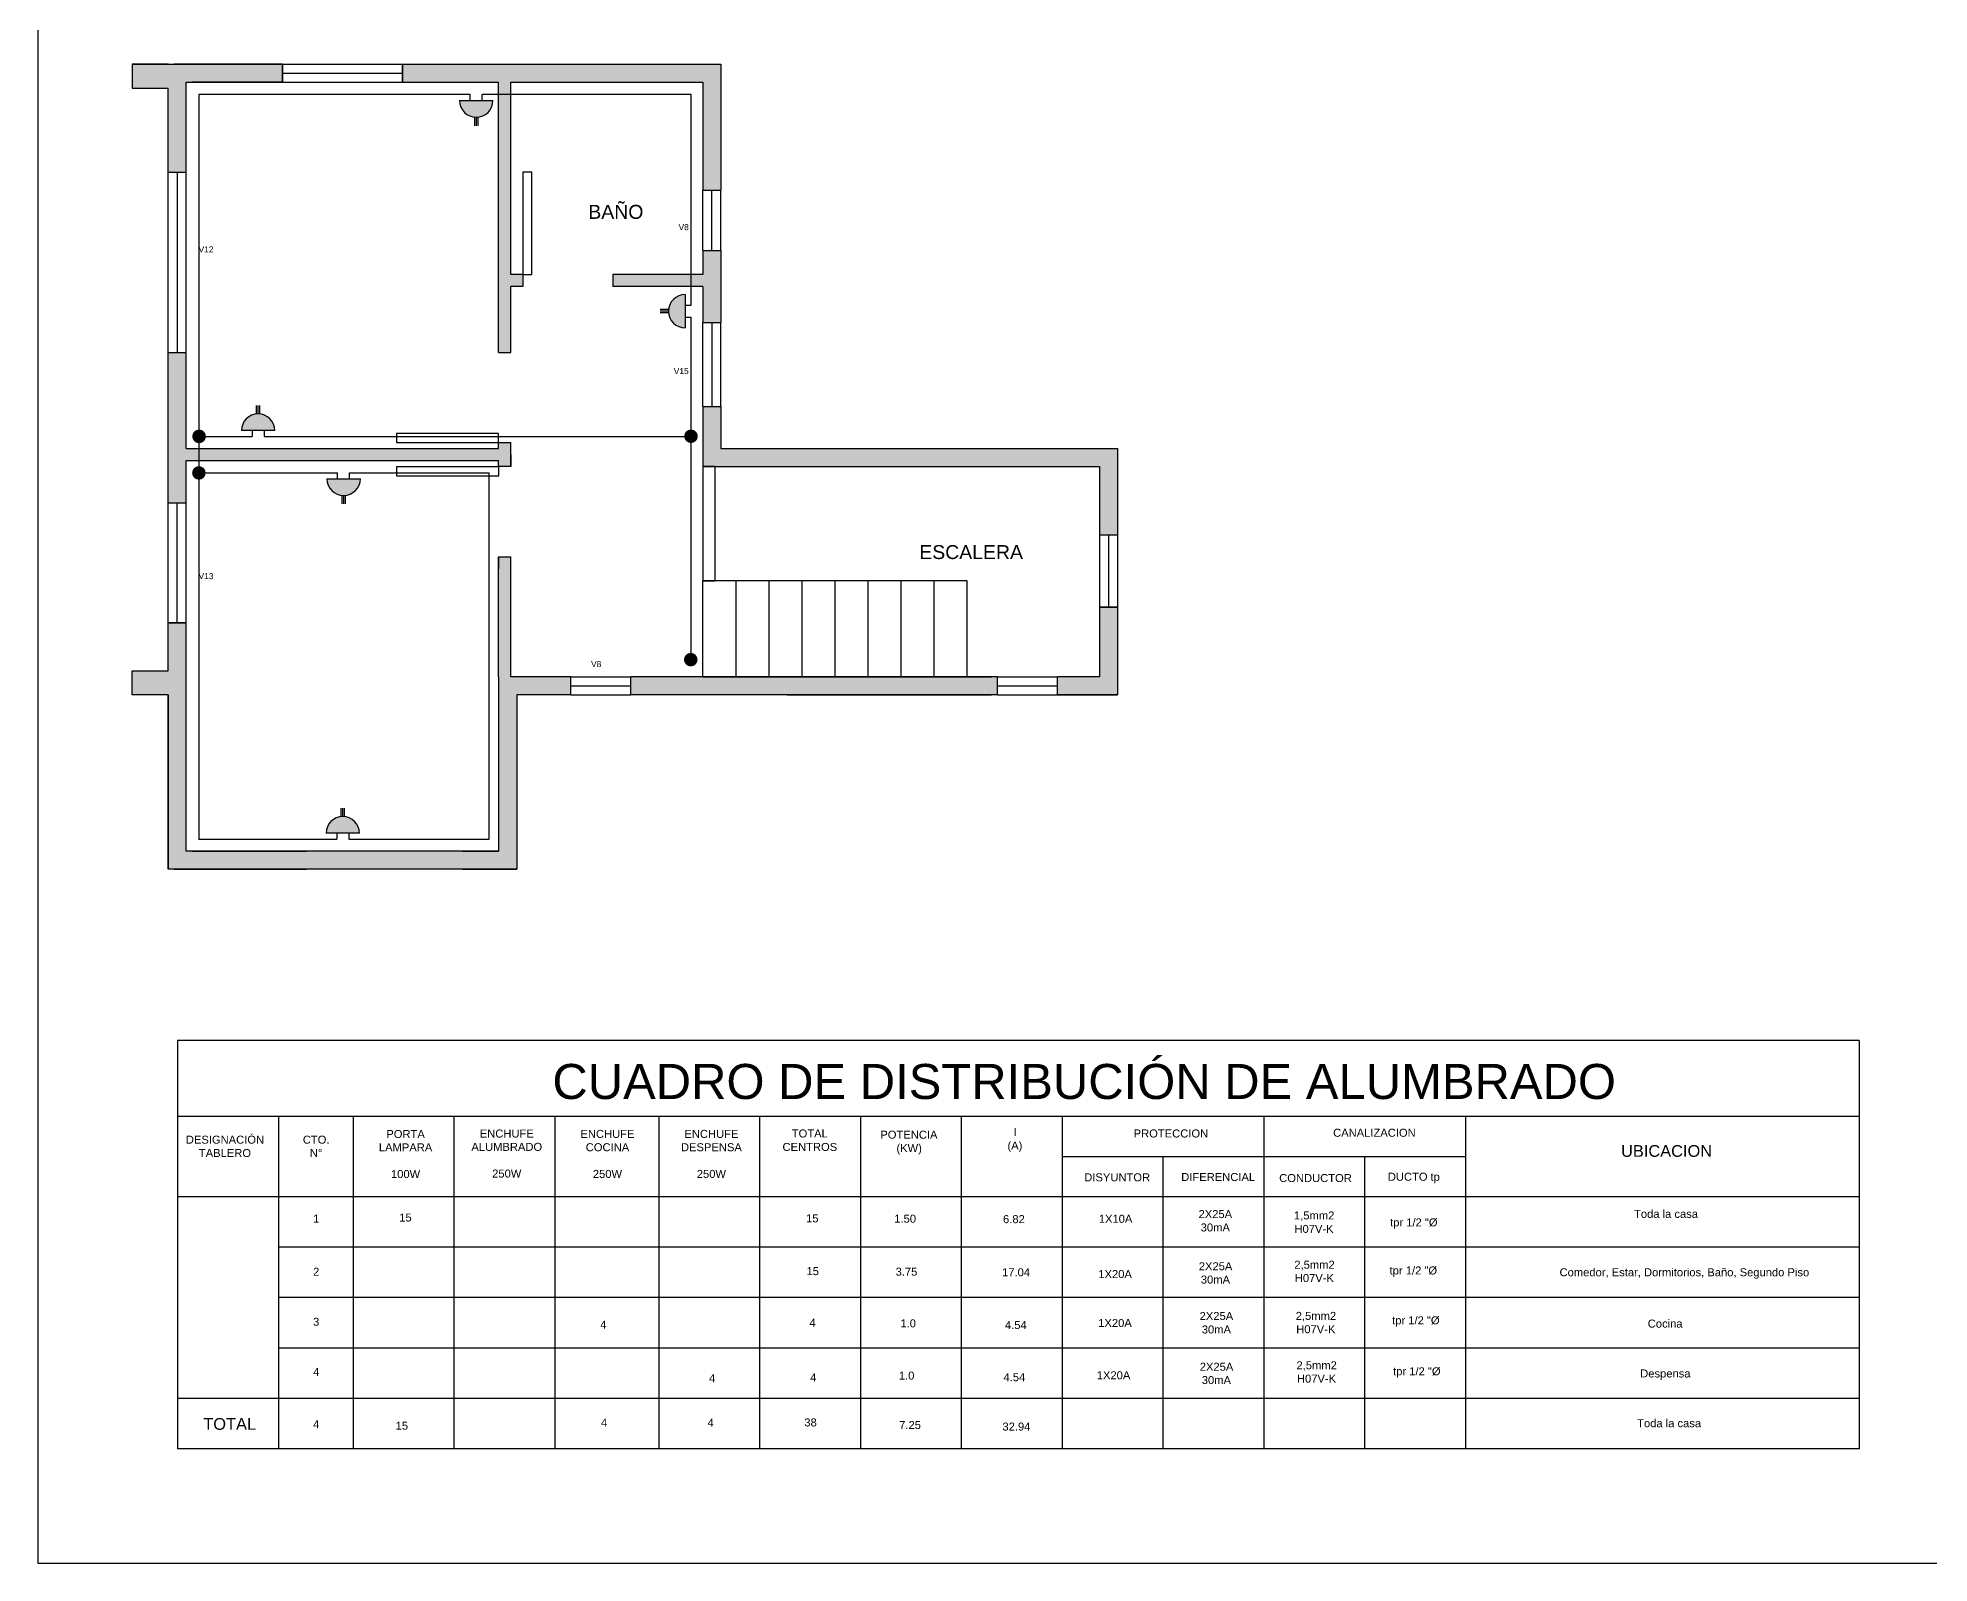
# Model space of a CAD drawing. Header units: metres. Extents: x 7321.5 to 7353, y 14887 to 14910.2.
# Drawn here: x 7321.5 to 7337.24, y 14886.97 to 14899.67 of the extents above; entities that cross this region are included whole.
import ezdxf

# ---------------------------------------------------------------- set-up
doc = ezdxf.new("R2010")
doc.units = ezdxf.units.M
doc.header["$LTSCALE"] = 0.006
for name, color, linetype in [('11-Cuadro de Carga', 7, 'Continuous'), ('2- Circuito C2 Enchufes', 210, 'Continuous'), ('7- Simbologia', 7, 'Continuous')]:
    doc.layers.add(name, color=color, linetype=linetype)
for name, color, linetype, lineweight in [('5- Arquitectura', 250, 'Continuous', 30), ('6- Puertas y Ventanas', 151, 'Continuous', 20), ('8- Textos', 50, 'Continuous', 20)]:
    doc.layers.add(name, color=color, linetype=linetype, lineweight=lineweight)
doc.styles.get("Standard").update_dxf_attribs({"font": 'arial.ttf'})

msp = doc.modelspace()

# ---------------------------------------------------------------- hatches: boundary and pattern name
at = {"layer": '2- Circuito C2 Enchufes'}
h = msp.add_hatch(color=256, dxfattribs=at)
h.dxf.hatch_style = 1
h.paths.add_polyline_path([(7325.006, 14899.143, 1), (7325.284, 14899.143)])
h = msp.add_hatch(color=256, dxfattribs=at)
h.dxf.hatch_style = 1
h.paths.add_polyline_path([(7326.884, 14897.529, 1), (7326.884, 14897.251)])
h = msp.add_hatch(color=256, dxfattribs=at)
h.dxf.hatch_style = 1
h.paths.add_polyline_path([(7323.469, 14896.397, 1), (7323.191, 14896.397)])
h = msp.add_hatch(color=256, dxfattribs=at)
h.dxf.hatch_style = 1
h.paths.add_polyline_path([(7323.903, 14895.996, 1), (7324.181, 14895.996)])
h = msp.add_hatch(color=256, dxfattribs=at)
h.dxf.hatch_style = 1
h.paths.add_polyline_path([(7324.174, 14893.047, 1), (7323.896, 14893.047)])
at = {"layer": '5- Arquitectura', "true_color": 0x636466}
h = msp.add_hatch(color=251, dxfattribs=at)
h.dxf.hatch_style = 1
h.paths.add_polyline_path([(7327.032, 14897.597), (7327.032, 14897.297), (7327.182, 14897.297), (7327.182, 14897.897), (7327.032, 14897.897), (7327.032, 14897.697), (7326.282, 14897.697), (7326.282, 14897.597)], flags=0)
h.paths.add_polyline_path([(7324.532, 14899.447), (7324.532, 14899.297), (7325.332, 14899.297), (7325.332, 14897.047), (7325.432, 14897.047), (7325.432, 14897.597), (7325.532, 14897.597), (7325.532, 14897.697), (7325.432, 14897.697), (7325.432, 14899.297), (7327.032, 14899.297), (7327.032, 14898.397), (7327.182, 14898.397), (7327.182, 14899.447)])
h.paths.add_polyline_path([(7322.582, 14899.247), (7322.582, 14898.547), (7322.732, 14898.547), (7322.732, 14899.297), (7323.532, 14899.297), (7323.532, 14899.447), (7322.282, 14899.447), (7322.282, 14899.247)])
h = msp.add_hatch(color=251, dxfattribs=at)
h.dxf.hatch_style = 1
h.paths.add_polyline_path([(7327.032, 14897.297), (7327.182, 14897.297), (7327.182, 14897.897), (7327.032, 14897.897), (7327.032, 14897.697), (7326.282, 14897.697), (7326.282, 14897.597), (7327.032, 14897.597)])
h = msp.add_hatch(color=251, dxfattribs=at)
h.dxf.hatch_style = 1
h.paths.add_polyline_path([(7322.582, 14895.797), (7322.732, 14895.797), (7322.732, 14896.047), (7322.732, 14896.147), (7325.332, 14896.147), (7325.332, 14896.097), (7325.432, 14896.097), (7325.432, 14896.197), (7325.432, 14896.297), (7325.332, 14896.297), (7325.332, 14896.247), (7322.732, 14896.247), (7322.732, 14897.047), (7322.582, 14897.047)])
h.paths.add_polyline_path([(7327.182, 14896.597), (7327.032, 14896.597), (7327.032, 14896.097), (7327.132, 14896.097), (7330.332, 14896.097), (7330.332, 14895.527), (7330.482, 14895.527), (7330.482, 14896.247), (7327.182, 14896.247)])
h.paths.add_polyline_path([(7329.482, 14894.197), (7329.482, 14894.347), (7326.432, 14894.347), (7326.432, 14894.197)])
h.paths.add_polyline_path([(7330.482, 14894.197), (7330.482, 14894.927), (7330.332, 14894.927), (7330.332, 14894.347), (7329.982, 14894.347), (7329.982, 14894.197)])
h.paths.add_polyline_path([(7325.932, 14894.197), (7325.932, 14894.347), (7325.432, 14894.347), (7325.432, 14895.347), (7325.332, 14895.347), (7325.332, 14895.247), (7325.332, 14894.347), (7325.332, 14892.897), (7322.732, 14892.897), (7322.732, 14894.197), (7322.732, 14894.347), (7322.732, 14894.797), (7322.582, 14894.797), (7322.582, 14894.397), (7322.282, 14894.397), (7322.282, 14894.197), (7322.582, 14894.197), (7322.582, 14892.747), (7325.482, 14892.747), (7325.482, 14894.197)])
at = {"layer": '7- Simbologia'}
h = msp.add_hatch(color=0, dxfattribs=at)
h.dxf.hatch_style = 1
h.paths.add_polyline_path([(7322.782, 14896.349, 1), (7322.896, 14896.349, 1)])
h = msp.add_hatch(color=0, dxfattribs=at)
h.dxf.hatch_style = 1
h.paths.add_polyline_path([(7326.876, 14896.35, 1), (7326.989, 14896.35, 1)])
h = msp.add_hatch(color=0, dxfattribs=at)
h.dxf.hatch_style = 1
h.paths.add_polyline_path([(7322.781, 14896.045, 1), (7322.894, 14896.045, 1)])
h = msp.add_hatch(color=0, dxfattribs=at)
h.dxf.hatch_style = 1
h.paths.add_polyline_path([(7326.874, 14894.491, 1), (7326.987, 14894.491, 1)])

# ---------------------------------------------------------------- linework, layer by layer
msp.add_lwpolyline([(7321.497, 14886.973), (7352.975, 14886.973), (7352.975, 14910.159), (7321.497, 14910.159)], close=True)
at = {"layer": '11-Cuadro de Carga'}
for p, q in [((7336.652, 14891.323), (7322.66, 14891.323)), ((7322.66, 14891.323), (7322.66, 14887.924)), ((7336.652, 14891.323), (7336.652, 14887.924)), ((7336.652, 14890.689), (7322.66, 14890.689)), ((7323.499, 14890.689), (7323.499, 14887.924)), ((7324.12, 14890.689), (7324.12, 14887.924)), ((7324.96, 14890.689), (7324.96, 14887.924)), ((7325.799, 14890.689), (7325.799, 14887.924)), ((7327.503, 14890.689), (7326.664, 14890.689)), ((7326.664, 14890.689), (7326.664, 14887.924)), ((7327.503, 14890.689), (7327.503, 14887.924)), ((7327.503, 14890.689), (7327.503, 14887.924)), ((7328.342, 14890.689), (7328.342, 14887.924)), ((7329.181, 14890.689), (7329.181, 14887.924)), ((7330.021, 14890.689), (7330.021, 14887.924)), ((7330.021, 14890.689), (7330.021, 14890.022)), ((7331.699, 14890.689), (7331.699, 14887.924)), ((7333.377, 14890.689), (7333.377, 14887.924)), ((7330.021, 14890.356), (7333.377, 14890.356)), ((7330.86, 14890.356), (7330.86, 14887.924)), ((7332.538, 14890.356), (7332.538, 14887.924)), ((7336.652, 14890.022), (7322.66, 14890.022)), ((7327.503, 14890.022), (7326.664, 14890.022)), ((7336.652, 14889.603), (7323.499, 14889.603)), ((7327.503, 14889.603), (7326.664, 14889.603)), ((7336.652, 14889.183), (7323.499, 14889.183)), ((7327.503, 14889.183), (7326.664, 14889.183)), ((7336.652, 14888.763), (7323.499, 14888.763)), ((7327.503, 14888.763), (7326.664, 14888.763)), ((7336.652, 14888.344), (7322.66, 14888.344)), ((7327.503, 14888.344), (7326.664, 14888.344)), ((7336.652, 14887.924), (7322.66, 14887.924)), ((7327.503, 14887.924), (7326.664, 14887.924))]:
    msp.add_line(p, q, dxfattribs=at)
at = {"layer": '2- Circuito C2 Enchufes'}
for p, q in [((7325.095, 14899.193), (7322.836, 14899.193)), ((7322.836, 14899.193), (7322.836, 14892.997)), ((7325.095, 14899.143), (7325.095, 14899.193)), ((7326.934, 14899.193), (7325.195, 14899.193)), ((7325.195, 14899.143), (7325.195, 14899.193)), ((7326.934, 14897.44), (7326.934, 14899.193)), ((7325.006, 14899.143), (7325.284, 14899.143)), ((7325.131, 14899.005), (7325.131, 14898.934)), ((7325.145, 14899.004), (7325.145, 14898.934)), ((7325.159, 14899.005), (7325.159, 14898.934)), ((7326.884, 14897.529), (7326.884, 14897.251)), ((7326.746, 14897.404), (7326.676, 14897.404)), ((7326.745, 14897.39), (7326.676, 14897.39)), ((7326.746, 14897.376), (7326.676, 14897.376)), ((7326.884, 14897.44), (7326.934, 14897.44)), ((7326.884, 14897.34), (7326.934, 14897.34)), ((7326.934, 14894.547), (7326.934, 14897.34)), ((7323.316, 14896.535), (7323.316, 14896.605)), ((7323.33, 14896.536), (7323.33, 14896.605)), ((7323.344, 14896.535), (7323.344, 14896.605)), ((7323.469, 14896.397), (7323.191, 14896.397)), ((7323.28, 14896.397), (7323.28, 14896.347)), ((7323.38, 14896.397), (7323.38, 14896.347)), ((7322.835, 14896.347), (7323.28, 14896.347)), ((7323.38, 14896.347), (7326.934, 14896.347)), ((7322.835, 14896.046), (7323.992, 14896.046)), ((7323.992, 14895.996), (7323.992, 14896.046)), ((7324.092, 14896.046), (7325.252, 14896.047)), ((7324.092, 14895.996), (7324.092, 14896.046)), ((7325.252, 14892.997), (7325.252, 14896.047)), ((7323.903, 14895.996), (7324.181, 14895.996)), ((7324.028, 14895.858), (7324.028, 14895.788)), ((7324.042, 14895.857), (7324.042, 14895.788)), ((7324.056, 14895.858), (7324.056, 14895.788)), ((7324.021, 14893.185), (7324.021, 14893.255)), ((7324.035, 14893.186), (7324.035, 14893.255)), ((7324.049, 14893.185), (7324.049, 14893.255)), ((7322.835, 14892.997), (7323.985, 14892.997)), ((7324.174, 14893.047), (7323.896, 14893.047)), ((7323.985, 14893.047), (7323.985, 14892.997)), ((7324.085, 14893.047), (7324.085, 14892.997)), ((7324.085, 14892.997), (7325.252, 14892.997))]:
    msp.add_line(p, q, dxfattribs=at)
for centre, start, end in [((7325.145, 14899.143), 180, 0), ((7326.884, 14897.39), 90, 270), ((7323.33, 14896.397), 0, 180), ((7324.042, 14895.996), 180, 0), ((7324.035, 14893.047), 0, 180)]:
    msp.add_arc(centre, 0.139, start, end, dxfattribs=at)
at = {"layer": '5- Arquitectura'}
for p, q in [((7322.582, 14899.447), (7322.282, 14899.447)), ((7322.282, 14899.447), (7322.282, 14899.247)), ((7322.282, 14899.447), (7323.532, 14899.447)), ((7323.532, 14899.447), (7322.632, 14899.447)), ((7323.532, 14899.297), (7323.532, 14899.447)), ((7324.532, 14899.447), (7327.182, 14899.447)), ((7324.532, 14899.297), (7324.532, 14899.447)), ((7324.582, 14899.447), (7326.182, 14899.447)), ((7327.182, 14899.447), (7327.182, 14899.297)), ((7327.182, 14899.447), (7327.182, 14898.397)), ((7322.282, 14899.247), (7322.582, 14899.247)), ((7322.582, 14898.547), (7322.582, 14899.247)), ((7322.732, 14898.547), (7322.732, 14899.297)), ((7322.732, 14899.297), (7323.532, 14899.297)), ((7323.532, 14899.297), (7322.782, 14899.297)), ((7324.532, 14899.297), (7325.332, 14899.297)), ((7324.582, 14899.297), (7325.332, 14899.297)), ((7325.332, 14897.047), (7325.332, 14899.297)), ((7325.432, 14899.297), (7326.182, 14899.297)), ((7325.432, 14899.297), (7327.032, 14899.297)), ((7325.432, 14897.697), (7325.432, 14899.297)), ((7327.032, 14899.297), (7327.032, 14898.397)), ((7322.582, 14898.547), (7322.732, 14898.547)), ((7327.032, 14898.397), (7327.182, 14898.397)), ((7327.032, 14897.897), (7327.032, 14897.697)), ((7327.032, 14897.897), (7327.182, 14897.897)), ((7327.182, 14897.897), (7327.182, 14897.297)), ((7325.532, 14897.697), (7325.432, 14897.697)), ((7325.532, 14897.697), (7325.532, 14897.597)), ((7327.032, 14897.697), (7326.282, 14897.697)), ((7326.282, 14897.697), (7326.282, 14897.597)), ((7325.432, 14897.047), (7325.432, 14897.597)), ((7325.532, 14897.597), (7325.432, 14897.597)), ((7327.032, 14897.597), (7326.282, 14897.597)), ((7327.032, 14897.597), (7327.032, 14897.297)), ((7327.032, 14897.297), (7327.182, 14897.297)), ((7322.582, 14895.797), (7322.582, 14897.047)), ((7322.582, 14895.797), (7322.582, 14897.047)), ((7322.582, 14897.047), (7322.732, 14897.047)), ((7322.732, 14896.247), (7322.732, 14897.047)), ((7325.332, 14897.047), (7325.432, 14897.047)), ((7327.032, 14896.597), (7327.032, 14896.097)), ((7327.032, 14896.597), (7327.182, 14896.597)), ((7327.182, 14896.597), (7327.182, 14896.247)), ((7327.182, 14896.597), (7327.182, 14896.247)), ((7322.732, 14896.247), (7325.332, 14896.247)), ((7325.332, 14896.247), (7325.332, 14896.297)), ((7325.332, 14896.297), (7325.432, 14896.297)), ((7325.432, 14896.097), (7325.432, 14896.297)), ((7325.432, 14896.197), (7325.432, 14896.297)), ((7325.432, 14896.197), (7325.432, 14896.297)), ((7327.182, 14896.247), (7330.482, 14896.247)), ((7330.482, 14896.247), (7330.482, 14895.527)), ((7322.732, 14896.047), (7322.732, 14896.147)), ((7322.732, 14896.147), (7325.332, 14896.147)), ((7322.732, 14895.797), (7322.732, 14896.047)), ((7325.332, 14896.097), (7325.332, 14896.147)), ((7325.432, 14896.097), (7325.332, 14896.097)), ((7325.432, 14896.197), (7325.432, 14896.097)), ((7325.432, 14896.197), (7325.432, 14896.097)), ((7327.032, 14896.097), (7330.332, 14896.097)), ((7327.132, 14896.097), (7327.032, 14896.097)), ((7327.032, 14896.097), (7327.132, 14896.097)), ((7330.332, 14896.097), (7330.332, 14895.527)), ((7322.582, 14895.797), (7322.732, 14895.797)), ((7330.482, 14895.527), (7330.332, 14895.527)), ((7325.332, 14894.347), (7325.332, 14895.347)), ((7325.332, 14895.347), (7325.332, 14895.247)), ((7325.332, 14895.347), (7325.432, 14895.347)), ((7325.432, 14894.347), (7325.432, 14895.347)), ((7322.582, 14894.397), (7322.582, 14894.797)), ((7322.582, 14894.397), (7322.582, 14894.797)), ((7322.582, 14894.797), (7322.732, 14894.797)), ((7322.732, 14894.347), (7322.732, 14894.797)), ((7330.332, 14894.927), (7330.332, 14894.347)), ((7330.332, 14894.927), (7330.482, 14894.927)), ((7330.482, 14894.927), (7330.482, 14894.347)), ((7330.482, 14894.927), (7330.482, 14894.197)), ((7322.282, 14894.197), (7322.282, 14894.397)), ((7322.282, 14894.397), (7322.582, 14894.397)), ((7322.732, 14894.197), (7322.732, 14894.347)), ((7325.332, 14894.347), (7325.332, 14892.897)), ((7325.932, 14894.347), (7325.432, 14894.347)), ((7325.932, 14894.197), (7325.932, 14894.347)), ((7329.482, 14894.347), (7326.432, 14894.347)), ((7326.432, 14894.197), (7326.432, 14894.347)), ((7327.582, 14894.347), (7327.032, 14894.347)), ((7327.582, 14894.347), (7329.432, 14894.347)), ((7329.482, 14894.197), (7329.482, 14894.347)), ((7330.332, 14894.347), (7329.982, 14894.347)), ((7330.332, 14894.347), (7329.982, 14894.347)), ((7329.982, 14894.197), (7329.982, 14894.347)), ((7322.582, 14894.197), (7322.282, 14894.197)), ((7322.582, 14894.197), (7322.582, 14892.747)), ((7322.582, 14892.747), (7322.582, 14894.197)), ((7322.732, 14892.897), (7322.732, 14894.197)), ((7325.932, 14894.197), (7325.482, 14894.197)), ((7325.932, 14894.197), (7325.482, 14894.197)), ((7325.482, 14894.197), (7325.482, 14892.747)), ((7329.482, 14894.197), (7326.432, 14894.197)), ((7329.482, 14894.197), (7326.432, 14894.197)), ((7327.732, 14894.197), (7329.432, 14894.197)), ((7329.982, 14894.197), (7330.332, 14894.197)), ((7330.482, 14894.197), (7329.982, 14894.197)), ((7330.482, 14894.197), (7329.982, 14894.197)), ((7330.332, 14894.197), (7330.482, 14894.197)), ((7325.332, 14892.897), (7322.732, 14892.897)), ((7322.782, 14892.897), (7323.732, 14892.897)), ((7325.032, 14892.897), (7325.332, 14892.897)), ((7325.482, 14892.747), (7322.582, 14892.747)), ((7322.632, 14892.747), (7323.732, 14892.747)), ((7325.032, 14892.747), (7325.482, 14892.747))]:
    msp.add_line(p, q, dxfattribs=at)
at = {"layer": '5- Arquitectura', "color": 7, "true_color": 0xffffff}
for p, q in [((7327.032, 14896.097), (7327.032, 14895.147)), ((7327.132, 14896.097), (7327.132, 14895.147)), ((7327.032, 14894.347), (7327.032, 14895.147)), ((7329.232, 14895.147), (7327.032, 14895.147)), ((7327.307, 14894.347), (7327.307, 14895.147)), ((7327.582, 14894.347), (7327.582, 14895.147)), ((7327.857, 14894.347), (7327.857, 14895.147)), ((7328.132, 14894.347), (7328.132, 14895.147)), ((7328.407, 14894.347), (7328.407, 14895.147)), ((7328.682, 14894.347), (7328.682, 14895.147)), ((7328.957, 14894.347), (7328.957, 14895.147)), ((7329.232, 14894.347), (7329.232, 14895.147)), ((7327.032, 14894.347), (7329.232, 14894.347))]:
    msp.add_line(p, q, dxfattribs=at)
at = {"layer": '5- Arquitectura', "color": 252, "true_color": 0x939598}
msp.add_line((7327.032, 14895.147), (7327.132, 14895.147), dxfattribs=at)
at = {"layer": '6- Puertas y Ventanas', "color": 141, "lineweight": -2, "true_color": 0xadddf7}
for p, q in [((7323.532, 14899.447), (7323.532, 14899.297)), ((7323.532, 14899.447), (7324.532, 14899.447)), ((7323.532, 14899.372), (7324.532, 14899.372)), ((7324.532, 14899.447), (7324.532, 14899.297)), ((7323.532, 14899.297), (7324.532, 14899.297)), ((7322.582, 14898.547), (7322.732, 14898.547)), ((7322.582, 14897.047), (7322.582, 14898.547)), ((7322.657, 14898.547), (7322.657, 14897.047)), ((7322.732, 14897.047), (7322.732, 14898.547)), ((7325.607, 14898.547), (7325.532, 14898.547)), ((7325.532, 14898.547), (7325.532, 14897.697)), ((7325.607, 14897.697), (7325.607, 14898.547)), ((7327.032, 14898.397), (7327.182, 14898.397)), ((7327.032, 14897.897), (7327.032, 14898.397)), ((7327.107, 14897.897), (7327.107, 14898.397)), ((7327.182, 14897.897), (7327.182, 14898.397)), ((7327.032, 14897.897), (7327.182, 14897.897)), ((7325.532, 14897.697), (7325.607, 14897.697)), ((7327.032, 14897.297), (7327.182, 14897.297)), ((7327.032, 14896.597), (7327.032, 14897.297)), ((7327.107, 14897.297), (7327.107, 14896.597)), ((7327.182, 14896.597), (7327.182, 14897.297)), ((7322.582, 14897.047), (7322.732, 14897.047)), ((7327.032, 14896.597), (7327.182, 14896.597)), ((7325.332, 14896.373), (7324.482, 14896.373)), ((7324.482, 14896.373), (7324.482, 14896.298)), ((7325.332, 14896.298), (7325.332, 14896.373)), ((7324.482, 14896.298), (7325.332, 14896.298)), ((7325.333, 14896.096), (7324.483, 14896.096)), ((7324.483, 14896.096), (7324.483, 14896.021)), ((7325.333, 14896.021), (7325.333, 14896.096)), ((7324.483, 14896.021), (7325.333, 14896.021)), ((7322.582, 14895.797), (7322.732, 14895.797)), ((7322.582, 14894.797), (7322.582, 14895.797)), ((7322.657, 14894.797), (7322.657, 14895.797)), ((7322.732, 14894.797), (7322.732, 14895.797)), ((7330.482, 14895.527), (7330.332, 14895.527)), ((7330.332, 14895.527), (7330.332, 14894.927)), ((7330.407, 14895.527), (7330.407, 14894.927)), ((7330.482, 14895.527), (7330.482, 14894.927)), ((7322.732, 14894.797), (7322.582, 14894.797)), ((7330.482, 14894.927), (7330.332, 14894.927)), ((7325.932, 14894.197), (7325.932, 14894.347)), ((7325.932, 14894.347), (7326.432, 14894.347)), ((7326.432, 14894.197), (7326.432, 14894.347)), ((7329.482, 14894.197), (7329.482, 14894.347)), ((7329.482, 14894.347), (7329.982, 14894.347)), ((7329.982, 14894.197), (7329.982, 14894.347)), ((7325.932, 14894.272), (7326.432, 14894.272)), ((7325.932, 14894.197), (7326.432, 14894.197)), ((7329.482, 14894.272), (7329.982, 14894.272)), ((7329.482, 14894.197), (7329.982, 14894.197))]:
    msp.add_line(p, q, dxfattribs=at)

# ---------------------------------------------------------------- texts
at = {"layer": '11-Cuadro de Carga'}
for s, height, p in [('CUADRO DE DISTRIBUCIÓN DE ALUMBRADO', 0.29166, (7325.779, 14890.835)), ('TOTAL', 0.0666, (7327.771, 14890.515)), ('POTENCIA', 0.0666, (7328.508, 14890.505)), ('I', 0.0666, (7329.616, 14890.526)), ('PROTECCION', 0.0666, (7330.616, 14890.515)), ('CANALIZACION', 0.06657, (7332.276, 14890.521)), ('CENTROS', 0.0666, (7327.694, 14890.403)), ('(KW)', 0.0666, (7328.642, 14890.393)), ('(A)', 0.0666, (7329.566, 14890.414)), ('UBICACION', 0.0976, (7334.672, 14890.354)), ('DIFERENCIAL', 0.06657, (7331.012, 14890.153)), ('DUCTO', 0.0666, (7332.731, 14890.155)), ('DISYUNTOR', 0.0666, (7330.205, 14890.15)), ('CONDUCTOR', 0.0666, (7331.827, 14890.144)), ('tp', 0.0666, (7333.086, 14890.154)), ('2X25A', 0.0666, (7331.156, 14889.844)), ('Toda la casa', 0.06657, (7334.78, 14889.846)), ('15', 0.0666, (7327.89, 14889.809)), ('1.50', 0.0666, (7328.624, 14889.806)), ('6.82', 0.0666, (7329.529, 14889.802)), ('1X10A', 0.0666, (7330.326, 14889.805)), ('30mA', 0.0666, (7331.174, 14889.733)), ('1,5mm2', 0.0666, (7331.95, 14889.833)), ('H07V-K', 0.0666, (7331.954, 14889.721)), ('tpr 1/2 "Ø', 0.0666, (7332.75, 14889.775)), ('3.75', 0.0666, (7328.635, 14889.365)), ('2X25A', 0.0666, (7331.158, 14889.41)), ('2,5mm2', 0.0666, (7331.953, 14889.423)), ('tpr 1/2 "Ø', 0.0666, (7332.746, 14889.375)), ('17.04', 0.0666, (7329.521, 14889.36)), ('1X20A', 0.0666, (7330.322, 14889.345)), ('30mA', 0.0666, (7331.175, 14889.299)), ('H07V-K', 0.0666, (7331.957, 14889.312)), ('Comedor, Estar, Dormitorios, Baño, Segundo Piso', 0.06657, (7334.16, 14889.36)), ('1.0', 0.0666, (7328.675, 14888.935)), ('4.54', 0.0666, (7329.545, 14888.921)), ('1X20A', 0.0666, (7330.321, 14888.938)), ('2X25A', 0.0666, (7331.165, 14888.996)), ('2,5mm2', 0.0666, (7331.965, 14888.997)), ('tpr 1/2 "Ø', 0.0666, (7332.767, 14888.96)), ('Cocina', 0.0666, (7334.894, 14888.933)), ('30mA', 0.0666, (7331.183, 14888.884)), ('H07V-K', 0.0666, (7331.969, 14888.886)), ('2,5mm2', 0.0666, (7331.971, 14888.586)), ('1.0', 0.0666, (7328.662, 14888.5)), ('4.54', 0.0666, (7329.533, 14888.487)), ('1X20A', 0.0666, (7330.309, 14888.503)), ('2X25A', 0.0666, (7331.166, 14888.574)), ('30mA', 0.0666, (7331.183, 14888.463)), ('H07V-K', 0.0666, (7331.975, 14888.475)), ('tpr 1/2 "Ø', 0.0666, (7332.775, 14888.536)), ('Despensa', 0.0666, (7334.831, 14888.518)), ('Toda la casa', 0.06657, (7334.806, 14888.104)), ('32.94', 0.0666, (7329.524, 14888.076))]:
    msp.add_text(s, height=height, dxfattribs=at).set_placement(p)
at = {"layer": '11-Cuadro de Carga', "attachment_point": 1}
for s, heights, insert, char_height in [('\\pxqc;DESIGNACIÓN ^JTABLERO', [0.205], (7322.74, 14890.53), 0.06657), ('\\pxqc;PORTA^JLAMPARA^J^J100W', [0.425], (7324.243, 14890.577), 0.06657), ('\\pxqc;ENCHUFE^JALUMBRADO^J^J250W', [0.425], (7325.085, 14890.581), 0.06657), ('\\pxqc;ENCHUFE^JCOCINA^J^J250W', [0.425], (7325.923, 14890.578), 0.06657), ('\\pxqc;ENCHUFE^JDESPENSA^J^J250W', [0.425], (7326.788, 14890.578), 0.06657), ('\\pxqc;CTO.^JN°', [0.205], (7323.499, 14890.53), 0.06657), ('\\pxqc;1', [0.205], (7323.499, 14889.873), 0.0666), ('\\pxqc;15', [0.205], (7324.242, 14889.882), 0.0666), ('\\pxqc;15', [0.205], (7327.631, 14889.436), 0.0666), ('\\pxqc;2', [0.205], (7323.499, 14889.431), 0.0666), ('\\pxqc;3', [0.205], (7323.499, 14889.015), 0.0666), ('\\pxqc;4', [0.205], (7325.889, 14888.991), 0.0666), ('\\pxqc;4', [0.205], (7327.629, 14889.007), 0.0666), ('\\pxqc;4', [0.205], (7323.499, 14888.597), 0.0666), ('\\pxqc;4', [0.205], (7326.794, 14888.545), 0.0666), ('\\pxqc;4', [0.205], (7327.636, 14888.552), 0.0666), ('\\pxqc;4', [0.205], (7325.895, 14888.176), 0.0666), ('\\pxqc;4', [0.205], (7326.782, 14888.176), 0.0666), ('\\pxqc;38', [0.205], (7327.613, 14888.177), 0.0666), ('\\pxqc;4', [0.205], (7323.499, 14888.162), 0.0666), ('\\pxqc;15', [0.205], (7324.212, 14888.15), 0.0666)]:
    msp.add_mtext_dynamic_manual_height_columns(s, width=0.62889, gutter_width=0.333, heights=heights, dxfattribs=dict(at, insert=insert, char_height=char_height))
for s, insert, char_height, width in [('TOTAL', (7322.874, 14888.18), 0.0976, 0.45274), ('7.25', (7328.665, 14888.156), 0.0666, 0.12044)]:
    msp.add_mtext(s, dxfattribs=dict(at, insert=insert, char_height=char_height, width=width))
at = {"layer": '8- Textos', "attachment_point": 1}
for s, width, gutter_width, heights, insert, char_height in [('BAÑO', 0.21617, 0.579, [0.216], (7326.078, 14898.275), 0.1158), ('V8', 0.02155, 0.249, [0], (7326.829, 14898.115), 0.0499), ('V12', 0.02155, 0.249, [0], (7322.835, 14897.93), 0.0499), ('V15', 0.02155, 0.249, [0], (7326.789, 14896.917), 0.0499), ('ESCALERA', 0.21617, 0.579, [0.216], (7328.832, 14895.444), 0.1158), ('V13', 0.02155, 0.249, [0], (7322.835, 14895.211), 0.0499), ('V8', 0.02155, 0.249, [0], (7326.101, 14894.479), 0.0499)]:
    msp.add_mtext_dynamic_manual_height_columns(s, width=width, gutter_width=gutter_width, heights=heights, dxfattribs=dict(at, insert=insert, char_height=char_height))

doc.saveas('drawing.dxf')
